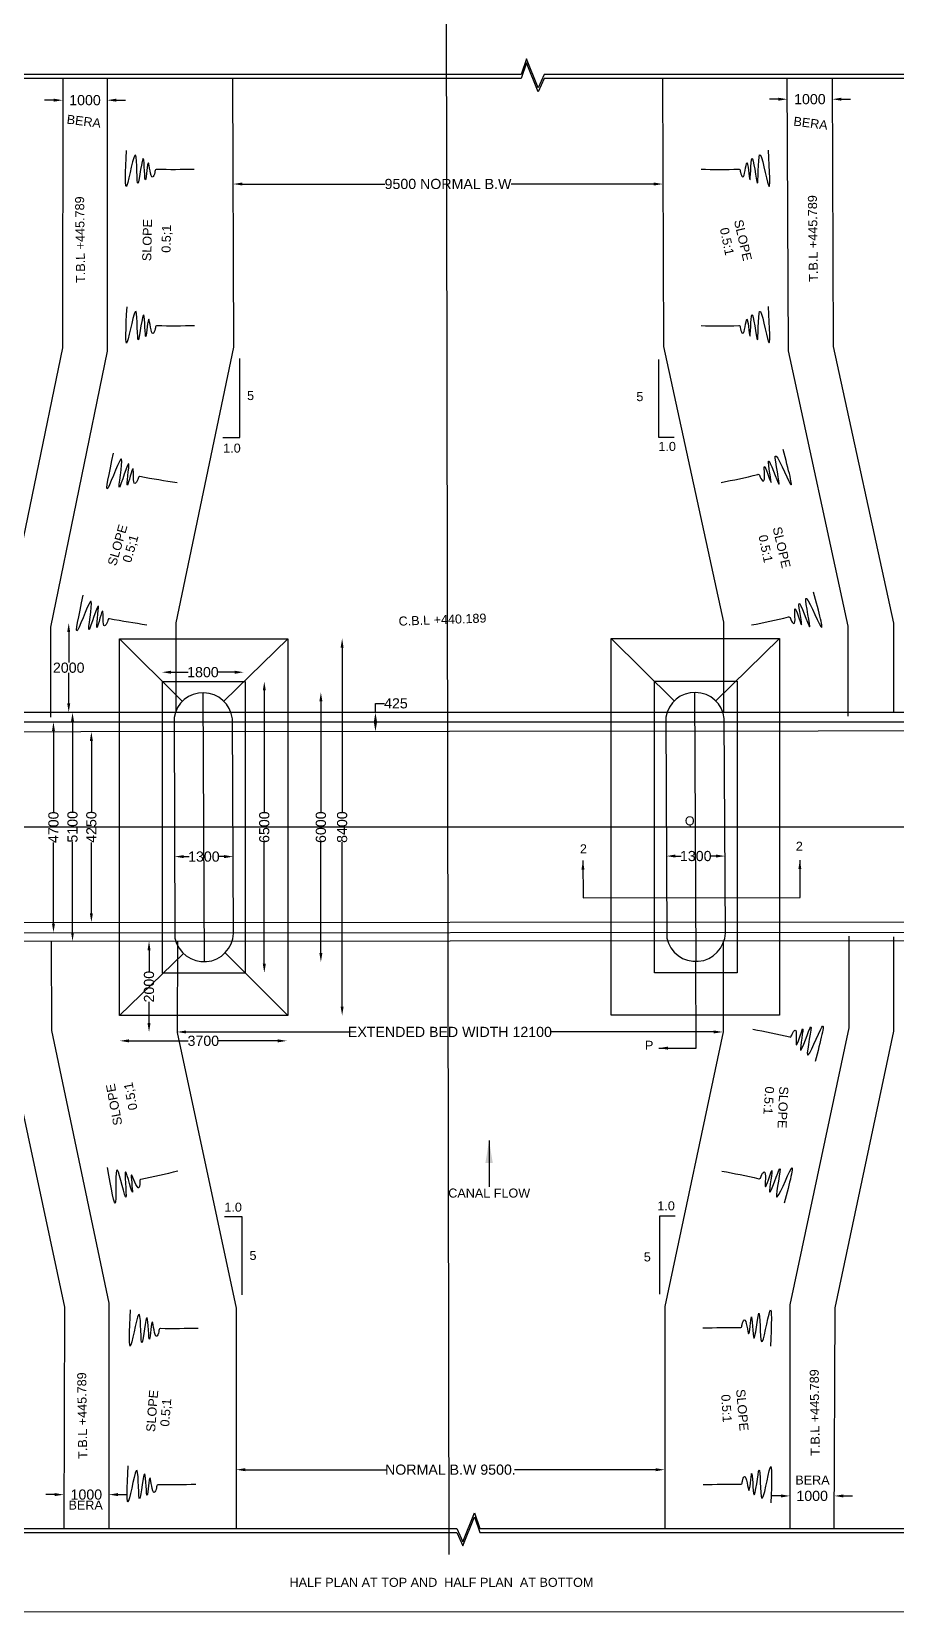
# Model space of a CAD drawing. Header units: inches. Extents: x 198236 to 295560, y -226728 to -166143.
# Drawn here: x 230895 to 250072, y -226728 to -191703 of the extents above; entities that cross this region are included whole.
import ezdxf

# ---------------------------------------------------------------- set-up
doc = ezdxf.new("R2010")
doc.units = ezdxf.units.IN
doc.header["$MEASUREMENT"] = 0
doc.styles.get("Standard").update_dxf_attribs({"font": 'arial.ttf'})
doc.dimstyles.new('ST100', dxfattribs={"dimtxt": 225, "dimasz": 200, "dimexe": 0, "dimexo": 300, "dimgap": 0.09, "dimtad": 0, "dimtih": 1, "dimtoh": 1, "dimdec": 0, "dimzin": 0, "dimdsep": 46, "dimtxsty": 'Standard', "dimcen": 0, "dimse1": 1, "dimse2": 1, "dimadec": 0, "dimazin": 0, "dimtfac": 1, "dimtdec": 0, "dimtofl": 0, "dimtmove": 0, "dimatfit": 3, "dimfxl": 2000, "dimtolj": 1, "dimtzin": 0, "dimarcsym": 0})

# ---------------------------------------------------------------- blocks, each defined once
blk = doc.blocks.new('*D68')
at = {"color": 0, "lineweight": -2, "transparency": 16777216}
for p, q in [((231384, -193223), (231184, -193223)), ((232774, -193223), (232974, -193223))]:
    blk.add_line(p, q, dxfattribs=at)
at = {"color": 0, "transparency": 16777216}
for points in [[(231384, -193189), (231384, -193256), (231584, -193223)], [(232774, -193189), (232774, -193256), (232574, -193223)]]:
    blk.add_solid(points, dxfattribs=at)
at = {"layer": 'Defpoints', "color": 0, "transparency": 16777216}
for p in [(231584, -193223), (232574, -193223), (232574, -193223)]:
    blk.add_point(p, dxfattribs=at)
at = {"color": 0, "transparency": 16777216, "insert": (232079, -193223), "char_height": 225, "attachment_point": 5}
blk.add_mtext('\\A1;1000', dxfattribs=at)
blk = doc.blocks.new('*D69')
at = {"color": 0, "lineweight": -2, "transparency": 16777216}
for p, q in [((247454, -193201), (247254, -193201)), ((248852, -193201), (249052, -193201))]:
    blk.add_line(p, q, dxfattribs=at)
at = {"color": 0, "transparency": 16777216}
for points in [[(247454, -193168), (247454, -193235), (247654, -193201)], [(248852, -193168), (248852, -193235), (248652, -193201)]]:
    blk.add_solid(points, dxfattribs=at)
at = {"layer": 'Defpoints', "color": 0, "transparency": 16777216}
for p in [(247654, -193201), (248652, -193198), (248652, -193201)]:
    blk.add_point(p, dxfattribs=at)
at = {"color": 0, "transparency": 16777216, "insert": (248153, -193201), "char_height": 225, "attachment_point": 5}
blk.add_mtext('\\A1;1000', dxfattribs=at)
blk = doc.blocks.new('*D72')
at = {"color": 0, "lineweight": -2, "transparency": 16777216}
for p, q in [((235566, -195080), (238731, -195080)), ((244692, -195080), (241527, -195080))]:
    blk.add_line(p, q, dxfattribs=at)
at = {"color": 0, "transparency": 16777216}
for points in [[(235566, -195047), (235566, -195113), (235366, -195080)], [(244692, -195047), (244692, -195113), (244892, -195080)]]:
    blk.add_solid(points, dxfattribs=at)
at = {"layer": 'Defpoints', "color": 0, "transparency": 16777216}
for p in [(235366, -195073), (244892, -195040), (244892, -195080)]:
    blk.add_point(p, dxfattribs=at)
at = {"color": 0, "transparency": 16777216, "insert": (240129, -195080), "char_height": 225, "attachment_point": 5}
blk.add_mtext('\\A1;9500 NORMAL B.W', dxfattribs=at)
blk = doc.blocks.new('*D76')
at = {"color": 0, "lineweight": -2, "transparency": 16777216}
for p, q in [((231718, -205008), (231718, -205683)), ((231718, -206588), (231718, -205913))]:
    blk.add_line(p, q, dxfattribs=at)
at = {"color": 0, "transparency": 16777216}
for points in [[(231685, -205008), (231751, -205008), (231718, -204808)], [(231685, -206588), (231751, -206588), (231718, -206788)]]:
    blk.add_solid(points, dxfattribs=at)
at = {"layer": 'Defpoints', "color": 0, "transparency": 16777216}
for p in [(231723, -204808), (231718, -206788), (231723, -206788)]:
    blk.add_point(p, dxfattribs=at)
at = {"color": 0, "transparency": 16777216, "insert": (231718, -205798), "char_height": 225, "attachment_point": 5}
blk.add_mtext('\\A1;2000', dxfattribs=at)
blk = doc.blocks.new('*D77')
at = {"color": 0, "lineweight": -2, "transparency": 16777216}
for p, q in [((231380, -207199), (231380, -208993)), ((231380, -211467), (231380, -209673))]:
    blk.add_line(p, q, dxfattribs=at)
at = {"color": 0, "transparency": 16777216}
for points in [[(231347, -207199), (231413, -207199), (231380, -206999)], [(231347, -211467), (231413, -211467), (231380, -211667)]]:
    blk.add_solid(points, dxfattribs=at)
at = {"layer": 'Defpoints', "color": 0, "transparency": 16777216}
for p in [(231373, -206999), (231375, -211667), (231380, -211667)]:
    blk.add_point(p, dxfattribs=at)
at = {"color": 0, "transparency": 16777216, "insert": (231380, -209333), "char_height": 225, "attachment_point": 5, "rotation": 90}
blk.add_mtext('\\A1;4700', dxfattribs=at)
blk = doc.blocks.new('*D78')
at = {"color": 0, "lineweight": -2, "transparency": 16777216}
for p, q in [((231803, -206988), (231803, -208987)), ((231803, -211658), (231803, -209659))]:
    blk.add_line(p, q, dxfattribs=at)
at = {"color": 0, "transparency": 16777216}
for points in [[(231769, -206988), (231836, -206988), (231803, -206788)], [(231769, -211658), (231836, -211658), (231803, -211858)]]:
    blk.add_solid(points, dxfattribs=at)
at = {"layer": 'Defpoints', "color": 0, "transparency": 16777216}
for p in [(231803, -206788), (231803, -206788), (231803, -211858)]:
    blk.add_point(p, dxfattribs=at)
at = {"color": 0, "transparency": 16777216, "insert": (231803, -209323), "char_height": 225, "attachment_point": 5, "rotation": 90}
blk.add_mtext('\\A1;5100', dxfattribs=at)
blk = doc.blocks.new('*D79')
at = {"color": 0, "lineweight": -2, "transparency": 16777216}
for p, q in [((232221, -207418), (232221, -208987)), ((232221, -211236), (232221, -209667))]:
    blk.add_line(p, q, dxfattribs=at)
at = {"color": 0, "transparency": 16777216}
for points in [[(232187, -207418), (232254, -207418), (232221, -207218)], [(232187, -211236), (232254, -211236), (232221, -211436)]]:
    blk.add_solid(points, dxfattribs=at)
at = {"layer": 'Defpoints', "color": 0, "transparency": 16777216}
for p in [(232228, -207218), (232221, -211436), (232230, -211436)]:
    blk.add_point(p, dxfattribs=at)
at = {"color": 0, "transparency": 16777216, "insert": (232221, -209327), "char_height": 225, "attachment_point": 5, "rotation": 90}
blk.add_mtext('\\A1;4250', dxfattribs=at)
blk = doc.blocks.new('*D80')
at = {"color": 0, "lineweight": -2, "transparency": 16777216}
for p, q in [((234266, -209983), (234390, -209983)), ((235165, -209983), (235041, -209983))]:
    blk.add_line(p, q, dxfattribs=at)
at = {"color": 0, "transparency": 16777216}
for points in [[(234266, -209949), (234266, -210016), (234066, -209983)], [(235165, -209949), (235165, -210016), (235365, -209983)]]:
    blk.add_solid(points, dxfattribs=at)
at = {"layer": 'Defpoints', "color": 0, "transparency": 16777216}
for p in [(234066, -209989), (235365, -209982), (235365, -209983)]:
    blk.add_point(p, dxfattribs=at)
at = {"color": 0, "transparency": 16777216, "insert": (234715, -209983), "char_height": 225, "attachment_point": 5}
blk.add_mtext('\\A1;1300', dxfattribs=at)
blk = doc.blocks.new('*D81')
at = {"color": 0, "lineweight": -2, "transparency": 16777216}
for p, q in [((233988, -205897), (234369, -205897)), ((235400, -205897), (235019, -205897))]:
    blk.add_line(p, q, dxfattribs=at)
at = {"color": 0, "transparency": 16777216}
for points in [[(233988, -205864), (233988, -205931), (233788, -205897)], [(235400, -205864), (235400, -205931), (235600, -205897)]]:
    blk.add_solid(points, dxfattribs=at)
at = {"layer": 'Defpoints', "color": 0, "transparency": 16777216}
for p in [(233788, -205886), (235600, -205886), (235600, -205897)]:
    blk.add_point(p, dxfattribs=at)
at = {"color": 0, "transparency": 16777216, "insert": (234694, -205897), "char_height": 225, "attachment_point": 5}
blk.add_mtext('\\A1;1800', dxfattribs=at)
blk = doc.blocks.new('*D82')
at = {"color": 0, "lineweight": -2, "transparency": 16777216}
for p, q in [((236055, -206302), (236055, -208994)), ((236055, -212358), (236055, -209667))]:
    blk.add_line(p, q, dxfattribs=at)
at = {"color": 0, "transparency": 16777216}
for points in [[(236022, -206302), (236088, -206302), (236055, -206102)], [(236022, -212358), (236088, -212358), (236055, -212558)]]:
    blk.add_solid(points, dxfattribs=at)
at = {"layer": 'Defpoints', "color": 0, "transparency": 16777216}
for p in [(236036, -206102), (236036, -212558), (236055, -212558)]:
    blk.add_point(p, dxfattribs=at)
at = {"color": 0, "transparency": 16777216, "insert": (236055, -209330), "char_height": 225, "attachment_point": 5, "rotation": 90}
blk.add_mtext('\\A1;6500', dxfattribs=at)
blk = doc.blocks.new('*D83')
at = {"color": 0, "lineweight": -2, "transparency": 16777216}
for p, q in [((237310, -206544), (237310, -208994)), ((237310, -212117), (237310, -209667))]:
    blk.add_line(p, q, dxfattribs=at)
at = {"color": 0, "transparency": 16777216}
for points in [[(237276, -206544), (237343, -206544), (237310, -206344)], [(237276, -212117), (237343, -212117), (237310, -212317)]]:
    blk.add_solid(points, dxfattribs=at)
at = {"layer": 'Defpoints', "color": 0, "transparency": 16777216}
for p in [(237310, -206344), (237310, -212317), (237310, -212317)]:
    blk.add_point(p, dxfattribs=at)
at = {"color": 0, "transparency": 16777216, "insert": (237310, -209331), "char_height": 225, "attachment_point": 5, "rotation": 90}
blk.add_mtext('\\A1;6000', dxfattribs=at)
blk = doc.blocks.new('*D84')
at = {"color": 0, "lineweight": -2, "transparency": 16777216}
for p, q in [((237781, -205352), (237781, -208993)), ((237781, -213306), (237781, -209664))]:
    blk.add_line(p, q, dxfattribs=at)
at = {"color": 0, "transparency": 16777216}
for points in [[(237748, -205352), (237814, -205352), (237781, -205152)], [(237748, -213306), (237814, -213306), (237781, -213506)]]:
    blk.add_solid(points, dxfattribs=at)
at = {"layer": 'Defpoints', "color": 0, "transparency": 16777216}
for p in [(237787, -205152), (237781, -213506), (237787, -213506)]:
    blk.add_point(p, dxfattribs=at)
at = {"color": 0, "transparency": 16777216, "insert": (237781, -209329), "char_height": 225, "attachment_point": 5, "rotation": 90}
blk.add_mtext('\\A1;8400', dxfattribs=at)
blk = doc.blocks.new('*D85')
at = {"color": 0, "lineweight": -2, "transparency": 16777216}
for p, q in [((245172, -209971), (245296, -209971)), ((246071, -209971), (245947, -209971))]:
    blk.add_line(p, q, dxfattribs=at)
at = {"color": 0, "transparency": 16777216}
for points in [[(245172, -209937), (245172, -210004), (244972, -209971)], [(246071, -209937), (246071, -210004), (246271, -209971)]]:
    blk.add_solid(points, dxfattribs=at)
at = {"layer": 'Defpoints', "color": 0, "transparency": 16777216}
for p in [(244972, -209979), (246271, -209971), (246271, -209972)]:
    blk.add_point(p, dxfattribs=at)
at = {"color": 0, "transparency": 16777216, "insert": (245622, -209971), "char_height": 225, "attachment_point": 5}
blk.add_mtext('\\A1;1300', dxfattribs=at)
blk = doc.blocks.new('*D86')
at = {"color": 0, "lineweight": -2, "transparency": 16777216}
for p, q in [((233499, -212058), (233499, -212526)), ((233499, -213670), (233499, -213201))]:
    blk.add_line(p, q, dxfattribs=at)
at = {"color": 0, "transparency": 16777216}
for points in [[(233465, -212058), (233532, -212058), (233499, -211858)], [(233465, -213670), (233532, -213670), (233499, -213870)]]:
    blk.add_solid(points, dxfattribs=at)
at = {"layer": 'Defpoints', "color": 0, "transparency": 16777216}
for p in [(233503, -211858), (233499, -213870), (233503, -213870)]:
    blk.add_point(p, dxfattribs=at)
at = {"color": 0, "transparency": 16777216, "insert": (233499, -212864), "char_height": 225, "attachment_point": 5, "rotation": 90}
blk.add_mtext('\\A1;2000', dxfattribs=at)
blk = doc.blocks.new('*D87')
at = {"color": 0, "lineweight": -2, "transparency": 16777216}
for p, q in [((233053, -214065), (234368, -214065)), ((236353, -214065), (235039, -214065))]:
    blk.add_line(p, q, dxfattribs=at)
at = {"color": 0, "transparency": 16777216}
for points in [[(233053, -214032), (233053, -214098), (232853, -214065)], [(236353, -214032), (236353, -214098), (236553, -214065)]]:
    blk.add_solid(points, dxfattribs=at)
at = {"layer": 'Defpoints', "color": 0, "transparency": 16777216}
for p in [(232853, -214069), (236553, -214065), (236553, -214069)]:
    blk.add_point(p, dxfattribs=at)
at = {"color": 0, "transparency": 16777216, "insert": (234703, -214065), "char_height": 225, "attachment_point": 5}
blk.add_mtext('\\A1;3700', dxfattribs=at)
blk = doc.blocks.new('*D88')
at = {"color": 0, "lineweight": -2, "transparency": 16777216}
for p, q in [((234321, -213868), (237929, -213868)), ((246021, -213868), (242413, -213868))]:
    blk.add_line(p, q, dxfattribs=at)
at = {"color": 0, "transparency": 16777216}
for points in [[(234321, -213835), (234321, -213901), (234121, -213868)], [(246021, -213835), (246021, -213901), (246221, -213868)]]:
    blk.add_solid(points, dxfattribs=at)
at = {"layer": 'Defpoints', "color": 0, "transparency": 16777216}
for p in [(234121, -213881), (246221, -213868), (246221, -213881)]:
    blk.add_point(p, dxfattribs=at)
at = {"color": 0, "transparency": 16777216, "insert": (240171, -213868), "char_height": 225, "attachment_point": 5}
blk.add_mtext('\\A1;EXTENDED BED WIDTH 12100', dxfattribs=at)
blk = doc.blocks.new('*D106')
at = {"color": 0, "lineweight": -2, "transparency": 16777216}
for p, q in [((238520, -206788), (238520, -206588)), ((238520, -206588), (238720, -206588)), ((238520, -207013), (238520, -206988))]:
    blk.add_line(p, q, dxfattribs=at)
at = {"color": 0, "transparency": 16777216}
for points in [[(238486, -206988), (238553, -206988), (238520, -206788)], [(238486, -207013), (238553, -207013), (238520, -207213)]]:
    blk.add_solid(points, dxfattribs=at)
at = {"layer": 'Defpoints', "color": 0, "transparency": 16777216}
for p in [(238520, -206788), (238520, -206788), (238520, -207213)]:
    blk.add_point(p, dxfattribs=at)
at = {"color": 0, "transparency": 16777216, "insert": (238974, -206588), "char_height": 225, "attachment_point": 5}
blk.add_mtext('\\A1;425', dxfattribs=at)
blk = doc.blocks.new('*D134')
at = {"color": 0, "lineweight": -2, "transparency": 16777216}
for p, q in [((247509, -224148), (247309, -224148)), ((248898, -224148), (249098, -224148))]:
    blk.add_line(p, q, dxfattribs=at)
at = {"color": 0, "transparency": 16777216}
for points in [[(247509, -224115), (247509, -224182), (247709, -224148)], [(248898, -224115), (248898, -224182), (248698, -224148)]]:
    blk.add_solid(points, dxfattribs=at)
at = {"layer": 'Defpoints', "color": 0, "transparency": 16777216}
for p in [(247709, -224137), (248698, -224141), (248698, -224148)]:
    blk.add_point(p, dxfattribs=at)
at = {"color": 0, "transparency": 16777216, "insert": (248204, -224148), "char_height": 225, "attachment_point": 5}
blk.add_mtext('\\A1;1000', dxfattribs=at)
blk = doc.blocks.new('*D135')
at = {"color": 0, "lineweight": -2, "transparency": 16777216}
for p, q in [((235631, -223567), (238758, -223567)), ((244733, -223567), (241606, -223567))]:
    blk.add_line(p, q, dxfattribs=at)
at = {"color": 0, "transparency": 16777216}
for points in [[(235631, -223534), (235631, -223600), (235431, -223567)], [(244733, -223534), (244733, -223600), (244933, -223567)]]:
    blk.add_solid(points, dxfattribs=at)
at = {"layer": 'Defpoints', "color": 0, "transparency": 16777216}
for p in [(235431, -223594), (244933, -223567), (244933, -223594)]:
    blk.add_point(p, dxfattribs=at)
at = {"color": 0, "transparency": 16777216, "insert": (240182, -223567), "char_height": 225, "attachment_point": 5}
blk.add_mtext('\\A1;NORMAL B.W 9500.', dxfattribs=at)
blk = doc.blocks.new('*D136')
at = {"color": 0, "lineweight": -2, "transparency": 16777216}
for p, q in [((231409, -224119), (231209, -224119)), ((232809, -224119), (233009, -224119))]:
    blk.add_line(p, q, dxfattribs=at)
at = {"color": 0, "transparency": 16777216}
for points in [[(231409, -224085), (231409, -224152), (231609, -224119)], [(232809, -224085), (232809, -224152), (232609, -224119)]]:
    blk.add_solid(points, dxfattribs=at)
at = {"layer": 'Defpoints', "color": 0, "transparency": 16777216}
for p in [(231609, -224152), (232609, -224119), (232609, -224152)]:
    blk.add_point(p, dxfattribs=at)
at = {"color": 0, "transparency": 16777216, "insert": (232109, -224119), "char_height": 225, "attachment_point": 5}
blk.add_mtext('\\A1;1000', dxfattribs=at)

msp = doc.modelspace()

# ---------------------------------------------------------------- linework, layer by layer
at = {"const_width": 25}
msp.add_lwpolyline([(295547.9, -226715.7), (198248.9, -226715.7), (198248.9, -166155.5), (295547.9, -166155.5)], close=True, dxfattribs=at)
for points in [[(240155.1, -225445), (240060.7, -169432.5)], [(267419.8, -192650), (242259.3, -192650), (242127.8, -192947.7), (241872.2, -192309.2), (241751.7, -192657.1), (208460.4, -192657.1)], [(267418.2, -192738.7), (242259.3, -192738.7), (242127.8, -193036.4), (241872.2, -192397.8), (241751.7, -192745.8), (208467.4, -192745.8)], [(231584, -192745.8), (231578.7, -198712.6), (230323.7, -204794.4), (230323.7, -206799.8)], [(232573.6, -192745.8), (232573.7, -198784.8), (231313.3, -204895.3), (231313.3, -206890.5)], [(234102.7, -206795.3), (234102.7, -204806.3), (235378.7, -198695.9), (235358, -192745.8)], [(244883.7, -192738.7), (244904.2, -198680.6), (246234.1, -204788.9), (246234.1, -206786.4)], [(249001.3, -206873.1), (249001.3, -204874.4), (247682.5, -198773.7), (247651.4, -192738.7)], [(248650.4, -192738.7), (248670.3, -198683.7), (250010.1, -204806.6), (250005.7, -206787.5)], [(235136.2, -200693.1), (235513.1, -200693.1), (235513.1, -198945.3)], [(245146.7, -200697), (244803.2, -200697), (244803.2, -198971.4)], [(234237.2, -206541.9), (232841, -205154)], [(235159.2, -206540.9), (236575, -205154)], [(245143.3, -206534.7), (243747.1, -205146.7)], [(246065.3, -206533.6), (247481.1, -205146.7)], [(234688.6, -206351.2), (234720.3, -212312.2)], [(245594.7, -206343.9), (245626.4, -212305)], [(256508.3, -206787.6), (223807.5, -206787.6)], [(223802.3, -206999.5), (256508.3, -206999.5)], [(256508.3, -207199.1), (223802.3, -207225)], [(202625.6, -209320.4), (273460.3, -209320.4)], [(223827.8, -211440.2), (256512.3, -211424.6)], [(223829.2, -211670.7), (256526.3, -211654.1)], [(256512.3, -211846.5), (223830.3, -211862.3)], [(230329.3, -211860.5), (230325.9, -213881.9), (231625.7, -219962.4), (231606.2, -224866)], [(231332.4, -211868.4), (231333.5, -213834.9), (232609.2, -219878.2), (232609.2, -224866)], [(234127.4, -211858.2), (234121, -213880.6), (235430.5, -219989.8), (235430.5, -224866)], [(246227.6, -211854.3), (246229.3, -213862.6), (244933.2, -219954.2), (244933.2, -224873.1)], [(249014.8, -211748.3), (249014.8, -213777.9), (247709.3, -219910.5), (247709.3, -224873.1)], [(248695.1, -224873.1), (248714.9, -219981), (250014.7, -213851.4), (250014.7, -211763.3)], [(234261, -212128.9), (232841, -213506.5)], [(235188.5, -212113.1), (236575, -213506.5)], [(235169.1, -217957.4), (235557.9, -217957.4), (235557.9, -219689.5)], [(245169.3, -217946.8), (244820.6, -217946.8), (244820.6, -219677.4)], [(208845, -224866), (240325.4, -224866), (240457, -225163.7), (240712.6, -224525.1), (240833, -224873.1), (267235.9, -224873.1)], [(208845, -224954.7), (240325.4, -224954.7), (240457, -225252.3), (240712.6, -224613.8), (240833, -224961.8), (267235.9, -224961.8)]]:
    msp.add_lwpolyline(points)
for points in [[(232841, -205154), (236575, -205154), (236575, -213506.5), (232841, -213506.5)], [(243747.1, -205146.7), (247481.1, -205146.7), (247481.1, -213499.2), (243747.1, -213499.2)], [(233799.7, -206105.5), (235631.8, -206105.5), (235631.8, -212563.1), (233799.7, -212563.1)], [(244705.8, -206098.2), (246537.9, -206098.2), (246537.9, -212555.8), (244705.8, -212555.8)]]:
    msp.add_lwpolyline(points, close=True)
for points in [[(234053.1, -206902.9), (234073.6, -211793.2, 0.8784683), (235374.2, -211684.1), (235348.1, -206930.8, 0.8733857), (234053.1, -206902.9, 3.5622228)], [(244959.2, -206895.6), (244979.7, -211786, 0.8784683), (246280.3, -211676.8), (246254.3, -206923.5, 0.8733857), (244959.2, -206895.6, 3.5622228)]]:
    msp.add_lwpolyline(points, format="xyb")
for points in [[(234501.5, -194757.1), (233663.7, -194755.6), (233656.2, -194755.6), (233626.3, -194825.8), (233580.2, -194926.2), (233487.1, -194612.7), (233420.7, -194989.9), (233372.3, -194517.2), (233253.7, -195067.7), (233201.4, -194442), (233008.3, -195112.8), (233002.2, -194336)], [(245738.8, -194751.6), (246576.6, -194750.1), (246584, -194750.1), (246613.9, -194820.3), (246660.1, -194920.7), (246753.2, -194607.2), (246819.5, -194984.4), (246868, -194511.6), (246986.6, -195062.1), (247038.9, -194436.4), (247232, -195107.3), (247238.1, -194330.5)], [(234510.5, -198222.1), (233672.7, -198220.6), (233665.2, -198220.6), (233635.3, -198290.8), (233589.1, -198391.2), (233496, -198077.8), (233429.7, -198455), (233381.2, -197982.2), (233262.6, -198532.7), (233210.3, -197907), (233017.3, -198577.8), (233011.2, -197801.1)], [(245738.8, -198218.3), (246576.6, -198216.8), (246584, -198216.8), (246613.9, -198287), (246660.1, -198387.4), (246753.2, -198074), (246819.5, -198451.2), (246868, -197978.4), (246986.6, -198528.9), (247038.9, -197903.2), (247232, -198574), (247238.1, -197797.3)], [(234123, -201699.7), (233296.5, -201562.2), (233289.2, -201561), (233248.3, -201625.4), (233186.4, -201717), (233145.5, -201392.5), (233018.8, -201753.9), (233047.7, -201279.6), (232841.3, -201803.5), (232891.3, -201177.6), (232591.8, -201808.2), (232711.9, -201040.8)], [(246182.9, -201692.2), (247001.3, -201513), (247008.6, -201511.4), (247052.7, -201573.7), (247119.1, -201662), (247143.6, -201335.9), (247288.4, -201690.4), (247235.5, -201218.1), (247468.2, -201730.9), (247386.6, -201108.4), (247717.6, -201723), (247558.7, -200962.6)], [(233450.2, -204851.5), (232623.8, -204713.9), (232616.4, -204712.7), (232575.5, -204777.1), (232513.7, -204868.7), (232472.7, -204544.3), (232346, -204905.7), (232375, -204431.3), (232168.5, -204955.3), (232218.5, -204329.4), (231919.1, -204960), (232039.2, -204192.5)], [(246860.3, -204850.3), (247678.7, -204671), (247686, -204669.5), (247730.1, -204731.7), (247796.5, -204820), (247821, -204493.9), (247965.8, -204848.5), (247912.9, -204376.2), (248145.6, -204889), (248063.9, -204266.5), (248395, -204881.1), (248236.1, -204120.7)], [(246887.3, -213808.6), (247707.7, -213978.2), (247715, -213979.7), (247758.4, -213916.9), (247823.8, -213827.8), (247852.1, -214153.6), (247992.7, -213797.4), (247945.4, -214270.3), (248172, -213754.8), (248097.7, -214378.2), (248421.5, -213759.8), (248271.6, -214522)], [(246887.3, -213808.6), (247707.7, -213978.2), (247715, -213979.7), (247758.4, -213916.9), (247823.8, -213827.8), (247852.1, -214153.6), (247992.7, -213797.4), (247945.4, -214270.3), (248172, -213754.8), (248097.7, -214378.2), (248421.5, -213759.8), (248271.6, -214522)], [(246201.9, -216951.1), (247022.4, -217120.7), (247029.7, -217122.2), (247073.1, -217059.4), (247138.4, -216970.3), (247166.7, -217296.1), (247307.4, -216939.9), (247260, -217412.8), (247486.7, -216897.3), (247412.3, -217520.7), (247736.1, -216902.3), (247586.2, -217664.5)], [(234134.8, -216953.7), (233317.1, -217136.4), (233309.8, -217138.1), (233296.1, -217213.1), (233273.2, -217321.2), (233113.4, -217035.9), (233131.6, -217418.4), (232980.4, -216967.9), (232985.7, -217531), (232797.2, -216932.1), (232756.3, -217629), (232579.6, -216872.6)], [(245776.9, -220426.3), (246614.6, -220418.2), (246622.1, -220418.1), (246651.2, -220347.6), (246696.2, -220246.7), (246792.9, -220559.1), (246854.9, -220181.1), (246908.8, -220653.3), (247021, -220101.5), (247080.5, -220726.5), (247265.9, -220053.5), (247280.9, -220830.2)], [(234588.6, -220435.9), (233750.8, -220439.7), (233743.3, -220439.8), (233713.9, -220510.1), (233668.4, -220610.8), (233573.3, -220297.9), (233509.3, -220675.6), (233457.9, -220203.1), (233342.7, -220754.3), (233286.5, -220129), (233097.7, -220801), (233086.6, -220024.3)], [(245783.4, -223898), (246621.2, -223889.9), (246628.6, -223889.8), (246657.7, -223819.3), (246702.7, -223718.3), (246799.4, -224030.7), (246861.4, -223652.8), (246915.3, -224125), (247027.6, -223573.2), (247087.1, -224198.2), (247272.4, -223525.2), (247287.5, -224301.8)], [(234536.8, -223894.8), (233699, -223898.6), (233691.5, -223898.6), (233662.1, -223969), (233616.5, -224069.7), (233521.4, -223756.8), (233457.5, -224134.4), (233406.1, -223662), (233290.9, -224213.2), (233234.7, -223587.9), (233045.9, -224259.9), (233034.8, -223483.2)]]:
    msp.add_spline(points, degree=3)

# ---------------------------------------------------------------- texts
for s, rotation, p in [('   BERA', 352.89373, (231433.6, -193712.1)), ('   BERA', 352.89373, (247548.9, -193755.1)), (' T.B.L +445.789', 90.73619, (232084, -197348.9)), (' T.B.L +445.789', 90.73619, (248333.8, -197322)), (' SLOPE', 88.64305, (233544.6, -196868.5)), (' 0.5;1', 88.64305, (233972.9, -196683.1)), (' 0.5:1', 281.70205, (246138.6, -195993.4)), (' SLOPE', 283.00862, (246450.4, -195819)), (' SLOPE', 74.03774, (232746, -203629.2)), (' SLOPE', 283.00862, (247308.5, -202625)), (' 0.5;1', 74.03774, (233075.5, -203558.7)), (' 0.5:1', 281.70205, (246996.6, -202799.4)), (' C.B.L +440.189', 2.11507, (238958.9, -204869.8)), (' SLOPE', 100.57728, (232922.6, -215993.1)), (' 0.5;1', 100.57728, (233258.8, -215657.3)), (' 0.5:1', 266.16872, (247168.6, -214992.5)), (' SLOPE', 267.4753, (247480.8, -214992.5)), (' T.B.L +445.789', 90.73619, (248374.1, -223335.6)), (' T.B.L +445.789', 90.73619, (232130.9, -223404)), (' SLOPE', 85.52184, (233625.7, -222814.5)), (' 0.5;1', 85.52184, (233938.6, -222694.3)), (' 0.5:1', 273.58086, (246181.4, -221826.7)), (' SLOPE', 274.88744, (246510, -221711.9))]:
    msp.add_text(s, height=200, rotation=rotation).set_placement(p)
for s, p in [('5', (235673.1, -199866.5)), ('5', (244305.2, -199890.6)), ('1.0', (235143.8, -201031.2)), ('1.0', (244793.6, -200994)), ('Q', (245380.6, -209289.9)), ('2', (243053.4, -209910.1)), ('2', (247841.1, -209851.9)), ('P', (244495.7, -214262.8)), ('CANAL FLOW', (240134.3, -217537.1)), ('1.0', (235169.7, -217849.2)), ('1.0', (244770.2, -217819.8)), ('5', (235726.9, -218918.9)), ('5', (244470.7, -218952)), ('   BERA', (247596.8, -223895.5)), ('   BERA', (231480.4, -224451.4)), (' HALF PLAN AT TOP AND  HALF PLAN  AT BOTTOM', (236537.1, -226162.3))]:
    msp.add_text(s, height=200).set_placement(p)

# ---------------------------------------------------------------- dimensions: what is measured, and where the dimension line sits
for base, p1, p2, text, picture, middle in [((232573.6, -193222.6), (231583.6, -193222.6), (232573.6, -193222.6), '1000', '*D68', (232078.6, -193222.6)), ((248652, -193201.2), (247653.8, -193201.2), (248652, -193197.9), '1000', '*D69', (248152.9, -193201.2)), ((244891.6, -195079.9), (235366.1, -195073.1), (244891.6, -195040.2), '9500 NORMAL B.W', '*D72', (240128.9, -195079.9)), ((235600.1, -205897.3), (233787.5, -205886.3), (235600.1, -205886.3), '1800', '*D81', (234693.8, -205897.3)), ((235364.9, -209982.7), (234066, -209989.3), (235364.9, -209982.2), '1300', '*D80', (234715.4, -209982.7)), ((246271, -209970.5), (244972.1, -209978.9), (246271, -209971.8), '1300', '*D85', (245621.5, -209970.5)), ((246221, -213868.1), (234121, -213880.6), (246221, -213880.6), 'EXTENDED BED WIDTH 12100', '*D88', (240171, -213868.1)), ((244933.2, -223566.9), (235430.5, -223593.8), (244933.2, -223593.8), 'NORMAL B.W 9500.', '*D135', (240181.9, -223566.9)), ((248698.1, -224148.2), (247709.3, -224136.6), (248698.1, -224140.6), '1000', '*D134', (248203.7, -224148.2))]:
    dim = msp.add_linear_dim(base=base, p1=p1, p2=p2, text=text, dimstyle='ST100')
    dim.commit()
    dim.dimension.update_dxf_attribs({"geometry": picture, "text_midpoint": middle})
for base, p1, p2, text, picture, middle in [((231718, -206787.6), (231723.2, -204808.3), (231723.2, -206787.6), '2000', '*D76', (231718, -205798)), ((238519.6, -206787.6), (238519.6, -207213.3), (238519.6, -206787.6), '425', '*D106', (238973.6, -206587.6))]:
    dim = msp.add_linear_dim(base=base, p1=p1, p2=p2, angle=90, text=text, dimstyle='ST100')
    dim.commit()
    dim.dimension.update_dxf_attribs({"geometry": picture, "text_midpoint": middle})
for base, p1, p2, text, picture, middle in [((237781, -213505.7), (237786.7, -205151.6), (237786.7, -213505.7), '8400', '*D84', (237781, -209328.7)), ((236055, -212558.2), (236036.5, -206102.5), (236036.5, -212558.2), '6500', '*D82', (236055, -209330.3)), ((237309.6, -212317.3), (237310.5, -206343.7), (237310.5, -212317.3), '6000', '*D83', (237309.6, -209330.5)), ((231802.5, -206787.6), (231803.3, -211858.4), (231803.3, -206787.6), '5100', '*D78', (231802.5, -209323)), ((231380, -211666.8), (231372.6, -206999.5), (231375, -211666.8), '4700', '*D77', (231380, -209333.2)), ((232220.8, -211436.2), (232227.8, -207218.3), (232229.8, -211436.2), '4250', '*D79', (232220.8, -209327.3)), ((233498.6, -213870.2), (233502.6, -211857.6), (233502.6, -213870.2), '2000', '*D86', (233498.6, -212863.9))]:
    dim = msp.add_linear_dim(base=base, p1=p1, p2=p2, angle=90, text=text, dimstyle='ST100', override={"dimtih": 0})
    dim.commit()
    dim.dimension.update_dxf_attribs({"geometry": picture, "text_midpoint": middle})
for base, p1, p2, picture, middle in [((236553.1, -214064.8), (232853.1, -214068.9), (236553.1, -214068.9), '*D87', (234703.1, -214064.8)), ((232609.2, -224118.6), (231609.1, -224151.6), (232609.2, -224151.6), '*D136', (232109.2, -224118.6))]:
    dim = msp.add_linear_dim(base=base, p1=p1, p2=p2, dimstyle='ST100')
    dim.commit()
    dim.dimension.update_dxf_attribs({"geometry": picture, "text_midpoint": middle})

# ---------------------------------------------------------------- leaders
for points, override in [([(243119.6, -210071.2), (243124.4, -210893.8), (247935, -210890.7)], {"dimgap": 0.09, "dimtad": 0}), ([(247930.3, -210058.8), (247930.8, -210890.7)], {"dimgap": 0.09, "dimtad": 0}), ([(244803.4, -214226.3), (245629, -214226.3), (245626.4, -212305)], {"dimgap": 0.09, "dimtad": 0}), ([(241039.5, -216273.5), (241039.5, -217297.6)], {"dimasz": 500, "dimgap": 0.09, "dimtad": 0})]:
    msp.add_leader(points, dimstyle='ST100', override=override)

doc.saveas('drawing.dxf')
